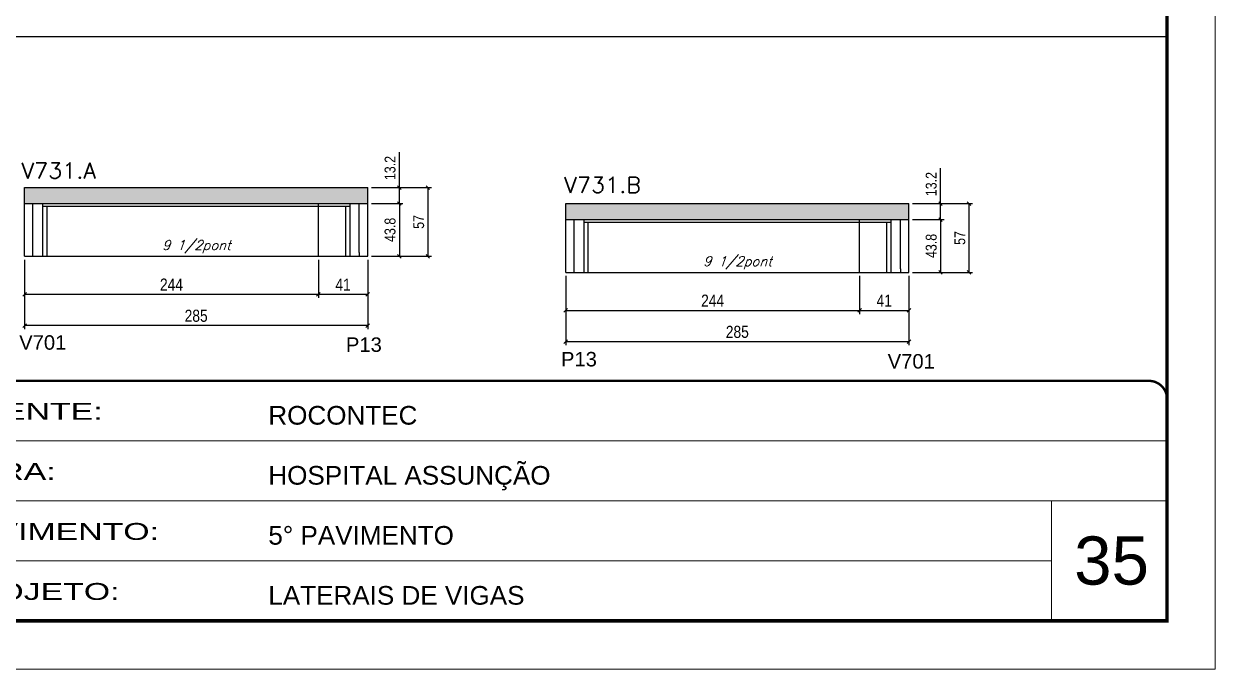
# Model space of a CAD drawing. Extents: x -20960 to -5926, y -2106 to 21915.
# Drawn here: x -8541 to -7552, y 11677 to 12212 of the extents above; entities that cross this region are included whole.
import ezdxf

# ---------------------------------------------------------------- set-up
doc = ezdxf.new("R2010")
doc.units = 0
doc.linetypes.add('CONTINUO', pattern=[0])
doc.linetypes.add('DASHED', pattern=[0.75, 0.5, -0.25])
for name, color, linetype in [('5', 5, 'Continuous'), ('COTA', 241, 'Continuous'), ('Painéis', 200, 'Continuous'), ('SARR_2.2x7', 40, 'Continuous'), ('SARR_3.5x7', 81, 'Continuous'), ('texto', 7, 'Continuous')]:
    doc.layers.add(name, color=color, linetype=linetype)
for name, color, linetype, lineweight in [('CARIMBO', 255, 'Continuous', 9), ('Folhas', 255, 'Continuous', 9), ('SARRAFO DE PRESSAO', 251, 'DASHED', 9), ('Texto Seção', 7, 'Continuous', 15)]:
    doc.layers.add(name, color=color, linetype=linetype, lineweight=lineweight)
doc.styles.add('ARIAL', font='arial.ttf')
doc.styles.add('COTA TECNICA', font='techl___.ttf', dxfattribs={"height": 10})
doc.styles.add('COTA TECNICA-50', font='techl___.ttf', dxfattribs={"height": 9})
doc.styles.add('REGUA-120', font='ROMANS.shx', dxfattribs={"height": 15})
doc.styles.add('Romans', font='romans.shx')
doc.styles.get("Standard").update_dxf_attribs({"font": 'arial.ttf'})
doc.styles.add('Tecnologia', font='')
doc.styles.get('Tecnologia').set_extended_font_data('Forgotten Futurist')
doc.dimstyles.new('COTA PAINEL-50', dxfattribs={"dimtxt": 9, "dimasz": 3, "dimexe": 3, "dimexo": 3, "dimgap": 3, "dimtad": 1, "dimdec": 1, "dimzin": 12, "dimdsep": 46, "dimtxsty": 'COTA TECNICA-50', "dimblk1": 'OBLIQUE', "dimblk2": 'OBLIQUE', "dimsah": 1, "dimcen": 0.9, "dimclrd": 4, "dimclre": 4, "dimclrt": 240, "dimadec": 1, "dimazin": 3, "dimtfac": 1, "dimtdec": 1, "dimtmove": 0, "dimatfit": 3, "dimfxl": 1, "dimtolj": 1, "dimtzin": 12, "dimarcsym": 0})
doc.dimstyles.new('PAINEL', dxfattribs={"dimtxt": 10, "dimasz": 3, "dimexe": 3, "dimexo": 3, "dimgap": 3, "dimtad": 1, "dimdec": 1, "dimzin": 12, "dimdsep": 46, "dimtxsty": 'COTA TECNICA', "dimblk1": 'OBLIQUE', "dimblk2": 'OBLIQUE', "dimsah": 1, "dimcen": 0.9, "dimclrd": 4, "dimclre": 4, "dimclrt": 240, "dimadec": 1, "dimazin": 3, "dimtfac": 1, "dimtdec": 1, "dimtmove": 0, "dimatfit": 3, "dimfxl": 1, "dimtolj": 1, "dimtzin": 12, "dimarcsym": 0})

# ---------------------------------------------------------------- blocks, each defined once
blk = doc.blocks.new('9999999999')
at = {"color": 30, "linetype": 'CONTINUO'}
for p, q in [((98564.56, 34379.64), (99583.98, 34379.64)), ((98564.56, 34329.83), (99487.98, 34329.83)), ((99583.98, 34329.83), (99487.98, 34329.83)), ((99487.98, 34329.83), (99487.98, 34230.21)), ((98564.56, 34280.02), (99487.98, 34280.02))]:
    blk.add_line(p, q, dxfattribs=at)
at = {"color": 30, "linetype": 'CONTINUO', "const_width": 2}
blk.add_lwpolyline([(99583.98, 34230.21), (99583.98, 34414.45, 0.414214), (99568.98, 34429.45), (98228.98, 34429.45, 0.414214), (98213.98, 34414.45), (98213.98, 34245.21, 0.414214), (98228.98, 34230.21), (99583.98, 34230.21)], format="xyb", dxfattribs=at)
at = {"layer": 'Folhas'}
blk.add_lwpolyline([(98138.98, 34190.21), (99623.98, 34190.21), (99623.98, 35240.21), (98138.98, 35240.21)], close=True, dxfattribs=at)
at = {"layer": 'Folhas', "color": 30, "const_width": 3}
blk.add_lwpolyline([(98213.98, 34230.21), (99583.98, 34230.21), (99583.98, 35200.21), (98213.98, 35200.21)], close=True, dxfattribs=at)
at = {"color": 7, "linetype": 'Continuous', "ltscale": 5, "style": 'ARIAL'}
for s, height, p in [('ROCONTEC', 15.483, (98837.68, 34393.13)), ('HOSPITAL ASSUNÇÃO', 15.4829, (98837.68, 34343.32)), ('5° PAVIMENTO', 15.4829, (98837.68, 34293.51)), ('LATERAIS DE VIGAS', 15.4829, (98837.68, 34243.7))]:
    blk.add_text(s, height=height, dxfattribs=at).set_placement(p)
at = {"layer": 'Folhas', "color": 7, "style": 'Tecnologia', "width": 1.5}
for s, p in [('CLIENTE:', (98573.65, 34397.17)), ('OBRA:', (98573.65, 34347.31)), ('PAVIMENTO:', (98573.65, 34297.5)), ('PROJETO:', (98573.65, 34247.69))]:
    blk.add_text(s, height=14, dxfattribs=at).set_placement(p)
blk = doc.blocks.new('_Oblique')
at = {"color": 0, "linetype": 'ByBlock', "lineweight": -2}
blk.add_line((-0.5, -0.5), (0.5, 0.5), dxfattribs=at)
blk = doc.blocks.new('*D1184')
at = {"layer": 'COTA', "color": 4, "lineweight": -2, "ltscale": 25, "transparency": 16777216}
for p, q in [((-8540.76, 12016.42), (-8540.76, 11958.85)), ((-8255.76, 12016.42), (-8255.76, 11958.85)), ((-8255.76, 11961.85), (-8540.76, 11961.85))]:
    blk.add_line(p, q, dxfattribs=at)
at = {"layer": 'Defpoints', "color": 0, "ltscale": 25, "transparency": 16777216}
for p in [(-8540.76, 12019.42), (-8255.76, 12019.42), (-8540.76, 11961.85)]:
    blk.add_point(p, dxfattribs=at)
at = {"layer": 'COTA', "color": 4, "lineweight": -2, "ltscale": 25, "transparency": 16777216, "xscale": 3, "yscale": 3, "zscale": 3, "rotation": 180}
blk.add_blockref('_Oblique', (-8540.76, 11961.85), dxfattribs=at)
at = {"layer": 'COTA', "color": 4, "lineweight": -2, "ltscale": 25, "transparency": 16777216, "xscale": 3, "yscale": 3, "zscale": 3}
blk.add_blockref('_Oblique', (-8255.76, 11961.85), dxfattribs=at)
at = {"layer": 'COTA', "color": 240, "ltscale": 25, "transparency": 16777216, "insert": (-8398.26, 11969.98), "char_height": 10, "attachment_point": 5, "style": 'COTA TECNICA'}
blk.add_mtext('\\A1;285', dxfattribs=at)
blk = doc.blocks.new('*D1159')
at = {"layer": 'COTA', "color": 4, "lineweight": -2, "ltscale": 25, "transparency": 16777216}
for p, q in [((-8540.76, 12016.42), (-8540.76, 11984.84)), ((-8296.76, 12016.42), (-8296.76, 11984.84)), ((-8540.76, 11987.84), (-8296.76, 11987.84))]:
    blk.add_line(p, q, dxfattribs=at)
at = {"layer": 'Defpoints', "color": 0, "ltscale": 25, "transparency": 16777216}
for p in [(-8540.76, 12019.42), (-8296.76, 12019.42), (-8296.76, 11987.84)]:
    blk.add_point(p, dxfattribs=at)
at = {"layer": 'COTA', "color": 4, "lineweight": -2, "ltscale": 25, "transparency": 16777216, "xscale": 3, "yscale": 3, "zscale": 3, "rotation": 180}
blk.add_blockref('_Oblique', (-8540.76, 11987.84), dxfattribs=at)
at = {"layer": 'COTA', "color": 4, "lineweight": -2, "ltscale": 25, "transparency": 16777216, "xscale": 3, "yscale": 3, "zscale": 3}
blk.add_blockref('_Oblique', (-8296.76, 11987.84), dxfattribs=at)
at = {"layer": 'COTA', "color": 240, "ltscale": 25, "transparency": 16777216, "insert": (-8418.76, 11995.91), "char_height": 10, "attachment_point": 5, "style": 'COTA TECNICA'}
blk.add_mtext('\\A1;244', dxfattribs=at)
blk = doc.blocks.new('*D1160')
at = {"layer": 'COTA', "color": 4, "lineweight": -2, "ltscale": 25, "transparency": 16777216}
for p, q in [((-8296.76, 12016.42), (-8296.76, 11984.84)), ((-8255.76, 12016.42), (-8255.76, 11984.84)), ((-8296.76, 11987.84), (-8255.76, 11987.84))]:
    blk.add_line(p, q, dxfattribs=at)
at = {"layer": 'Defpoints', "color": 0, "ltscale": 25, "transparency": 16777216}
for p in [(-8296.76, 12019.42), (-8255.76, 12019.42), (-8255.76, 11987.84)]:
    blk.add_point(p, dxfattribs=at)
at = {"layer": 'COTA', "color": 4, "lineweight": -2, "ltscale": 25, "transparency": 16777216, "xscale": 3, "yscale": 3, "zscale": 3, "rotation": 180}
blk.add_blockref('_Oblique', (-8296.76, 11987.84), dxfattribs=at)
at = {"layer": 'COTA', "color": 4, "lineweight": -2, "ltscale": 25, "transparency": 16777216, "xscale": 3, "yscale": 3, "zscale": 3}
blk.add_blockref('_Oblique', (-8255.76, 11987.84), dxfattribs=at)
at = {"layer": 'COTA', "color": 240, "ltscale": 25, "transparency": 16777216, "insert": (-8276.26, 11995.91), "char_height": 10, "attachment_point": 5, "style": 'COTA TECNICA'}
blk.add_mtext('\\A1;41', dxfattribs=at)
blk = doc.blocks.new('*D1187')
at = {"layer": 'COTA', "color": 4, "lineweight": -2, "transparency": 16777216}
for p, q in [((-8252.76, 12063.22), (-8226.49, 12063.22)), ((-8229.49, 12063.22), (-8229.49, 12019.42)), ((-8252.76, 12019.42), (-8226.49, 12019.42))]:
    blk.add_line(p, q, dxfattribs=at)
at = {"layer": 'Defpoints', "color": 0, "transparency": 16777216}
for p in [(-8255.76, 12063.22), (-8255.76, 12019.42), (-8229.49, 12019.42)]:
    blk.add_point(p, dxfattribs=at)
at = {"layer": 'COTA', "color": 4, "lineweight": -2, "transparency": 16777216, "xscale": 3, "yscale": 3, "zscale": 3}
for p, rotation in [((-8229.49, 12063.22), 90), ((-8229.49, 12019.42), 270)]:
    blk.add_blockref('_Oblique', p, dxfattribs=dict(at, rotation=rotation))
at = {"layer": 'COTA', "color": 240, "transparency": 16777216, "insert": (-8237.2, 12041.32), "char_height": 9, "attachment_point": 5, "rotation": 90, "style": 'COTA TECNICA-50'}
blk.add_mtext('\\A1;43.8', dxfattribs=at)
blk = doc.blocks.new('*D1188')
at = {"layer": 'COTA', "color": 4, "lineweight": -2, "transparency": 16777216}
for p, q in [((-8229.49, 12076.42), (-8229.49, 12105.88)), ((-8252.76, 12076.42), (-8226.49, 12076.42)), ((-8229.49, 12063.22), (-8229.49, 12076.42)), ((-8252.76, 12063.22), (-8226.49, 12063.22))]:
    blk.add_line(p, q, dxfattribs=at)
at = {"layer": 'Defpoints', "color": 0, "transparency": 16777216}
for p in [(-8255.76, 12076.42), (-8229.49, 12076.42), (-8255.76, 12063.22)]:
    blk.add_point(p, dxfattribs=at)
at = {"layer": 'COTA', "color": 4, "lineweight": -2, "transparency": 16777216, "xscale": 3, "yscale": 3, "zscale": 3}
for p, rotation in [((-8229.49, 12076.42), 90), ((-8229.49, 12063.22), 270)]:
    blk.add_blockref('_Oblique', p, dxfattribs=dict(at, rotation=rotation))
at = {"layer": 'COTA', "color": 240, "transparency": 16777216, "insert": (-8237.18, 12092.65), "char_height": 9, "attachment_point": 5, "rotation": 90, "style": 'COTA TECNICA-50'}
blk.add_mtext('\\A1;13.2', dxfattribs=at)
blk = doc.blocks.new('*D1189')
at = {"layer": 'COTA', "color": 4, "lineweight": -2, "transparency": 16777216}
for p, q in [((-8252.76, 12076.42), (-8202.84, 12076.42)), ((-8205.84, 12076.42), (-8205.84, 12019.42)), ((-8252.76, 12019.42), (-8202.84, 12019.42))]:
    blk.add_line(p, q, dxfattribs=at)
at = {"layer": 'Defpoints', "color": 0, "transparency": 16777216}
for p in [(-8255.76, 12076.42), (-8255.76, 12019.42), (-8205.84, 12019.42)]:
    blk.add_point(p, dxfattribs=at)
at = {"layer": 'COTA', "color": 4, "lineweight": -2, "transparency": 16777216, "xscale": 3, "yscale": 3, "zscale": 3}
for p, rotation in [((-8205.84, 12076.42), 90), ((-8205.84, 12019.42), 270)]:
    blk.add_blockref('_Oblique', p, dxfattribs=dict(at, rotation=rotation))
at = {"layer": 'COTA', "color": 240, "transparency": 16777216, "insert": (-8213.44, 12047.92), "char_height": 9, "attachment_point": 5, "rotation": 90, "style": 'COTA TECNICA-50'}
blk.add_mtext('\\A1;57', dxfattribs=at)
blk = doc.blocks.new('*D1190')
at = {"layer": 'COTA', "color": 4, "lineweight": -2, "ltscale": 25, "transparency": 16777216}
for p, q in [((-8091.35, 12003.08), (-8091.35, 11945.51)), ((-7806.35, 12003.08), (-7806.35, 11945.51)), ((-7806.35, 11948.51), (-8091.35, 11948.51))]:
    blk.add_line(p, q, dxfattribs=at)
at = {"layer": 'Defpoints', "color": 0, "ltscale": 25, "transparency": 16777216}
for p in [(-8091.35, 12006.08), (-7806.35, 12006.08), (-8091.35, 11948.51)]:
    blk.add_point(p, dxfattribs=at)
at = {"layer": 'COTA', "color": 4, "lineweight": -2, "ltscale": 25, "transparency": 16777216, "xscale": 3, "yscale": 3, "zscale": 3, "rotation": 180}
blk.add_blockref('_Oblique', (-8091.35, 11948.51), dxfattribs=at)
at = {"layer": 'COTA', "color": 4, "lineweight": -2, "ltscale": 25, "transparency": 16777216, "xscale": 3, "yscale": 3, "zscale": 3}
blk.add_blockref('_Oblique', (-7806.35, 11948.51), dxfattribs=at)
at = {"layer": 'COTA', "color": 240, "ltscale": 25, "transparency": 16777216, "insert": (-7948.85, 11956.64), "char_height": 10, "attachment_point": 5, "style": 'COTA TECNICA'}
blk.add_mtext('\\A1;285', dxfattribs=at)
blk = doc.blocks.new('*D1162')
at = {"layer": 'COTA', "color": 4, "lineweight": -2, "ltscale": 25, "transparency": 16777216}
for p, q in [((-8091.35, 12003.08), (-8091.35, 11971.5)), ((-7847.35, 12003.08), (-7847.35, 11971.5)), ((-8091.35, 11974.5), (-7847.35, 11974.5))]:
    blk.add_line(p, q, dxfattribs=at)
at = {"layer": 'Defpoints', "color": 0, "ltscale": 25, "transparency": 16777216}
for p in [(-8091.35, 12006.08), (-7847.35, 12006.08), (-7847.35, 11974.5)]:
    blk.add_point(p, dxfattribs=at)
at = {"layer": 'COTA', "color": 4, "lineweight": -2, "ltscale": 25, "transparency": 16777216, "xscale": 3, "yscale": 3, "zscale": 3, "rotation": 180}
blk.add_blockref('_Oblique', (-8091.35, 11974.5), dxfattribs=at)
at = {"layer": 'COTA', "color": 4, "lineweight": -2, "ltscale": 25, "transparency": 16777216, "xscale": 3, "yscale": 3, "zscale": 3}
blk.add_blockref('_Oblique', (-7847.35, 11974.5), dxfattribs=at)
at = {"layer": 'COTA', "color": 240, "ltscale": 25, "transparency": 16777216, "insert": (-7969.35, 11982.57), "char_height": 10, "attachment_point": 5, "style": 'COTA TECNICA'}
blk.add_mtext('\\A1;244', dxfattribs=at)
blk = doc.blocks.new('*D1163')
at = {"layer": 'COTA', "color": 4, "lineweight": -2, "ltscale": 25, "transparency": 16777216}
for p, q in [((-7847.35, 12003.08), (-7847.35, 11971.5)), ((-7806.35, 12003.08), (-7806.35, 11971.5)), ((-7847.35, 11974.5), (-7806.35, 11974.5))]:
    blk.add_line(p, q, dxfattribs=at)
at = {"layer": 'Defpoints', "color": 0, "ltscale": 25, "transparency": 16777216}
for p in [(-7847.35, 12006.08), (-7806.35, 12006.08), (-7806.35, 11974.5)]:
    blk.add_point(p, dxfattribs=at)
at = {"layer": 'COTA', "color": 4, "lineweight": -2, "ltscale": 25, "transparency": 16777216, "xscale": 3, "yscale": 3, "zscale": 3, "rotation": 180}
blk.add_blockref('_Oblique', (-7847.35, 11974.5), dxfattribs=at)
at = {"layer": 'COTA', "color": 4, "lineweight": -2, "ltscale": 25, "transparency": 16777216, "xscale": 3, "yscale": 3, "zscale": 3}
blk.add_blockref('_Oblique', (-7806.35, 11974.5), dxfattribs=at)
at = {"layer": 'COTA', "color": 240, "ltscale": 25, "transparency": 16777216, "insert": (-7826.85, 11982.57), "char_height": 10, "attachment_point": 5, "style": 'COTA TECNICA'}
blk.add_mtext('\\A1;41', dxfattribs=at)
blk = doc.blocks.new('*D1191')
at = {"layer": 'COTA', "color": 4, "lineweight": -2, "transparency": 16777216}
for p, q in [((-7803.35, 12049.88), (-7777.09, 12049.88)), ((-7780.09, 12049.88), (-7780.09, 12006.08)), ((-7803.35, 12006.08), (-7777.09, 12006.08))]:
    blk.add_line(p, q, dxfattribs=at)
at = {"layer": 'Defpoints', "color": 0, "transparency": 16777216}
for p in [(-7806.35, 12049.88), (-7806.35, 12006.08), (-7780.09, 12006.08)]:
    blk.add_point(p, dxfattribs=at)
at = {"layer": 'COTA', "color": 4, "lineweight": -2, "transparency": 16777216, "xscale": 3, "yscale": 3, "zscale": 3}
for p, rotation in [((-7780.09, 12049.88), 90), ((-7780.09, 12006.08), 270)]:
    blk.add_blockref('_Oblique', p, dxfattribs=dict(at, rotation=rotation))
at = {"layer": 'COTA', "color": 240, "transparency": 16777216, "insert": (-7787.8, 12027.98), "char_height": 9, "attachment_point": 5, "rotation": 90, "style": 'COTA TECNICA-50'}
blk.add_mtext('\\A1;43.8', dxfattribs=at)
blk = doc.blocks.new('*D1192')
at = {"layer": 'COTA', "color": 4, "lineweight": -2, "transparency": 16777216}
for p, q in [((-7780.09, 12063.08), (-7780.09, 12092.54)), ((-7803.35, 12063.08), (-7777.09, 12063.08)), ((-7780.09, 12049.88), (-7780.09, 12063.08)), ((-7803.35, 12049.88), (-7777.09, 12049.88))]:
    blk.add_line(p, q, dxfattribs=at)
at = {"layer": 'Defpoints', "color": 0, "transparency": 16777216}
for p in [(-7806.35, 12063.08), (-7780.09, 12063.08), (-7806.35, 12049.88)]:
    blk.add_point(p, dxfattribs=at)
at = {"layer": 'COTA', "color": 4, "lineweight": -2, "transparency": 16777216, "xscale": 3, "yscale": 3, "zscale": 3}
for p, rotation in [((-7780.09, 12063.08), 90), ((-7780.09, 12049.88), 270)]:
    blk.add_blockref('_Oblique', p, dxfattribs=dict(at, rotation=rotation))
at = {"layer": 'COTA', "color": 240, "transparency": 16777216, "insert": (-7787.78, 12079.31), "char_height": 9, "attachment_point": 5, "rotation": 90, "style": 'COTA TECNICA-50'}
blk.add_mtext('\\A1;13.2', dxfattribs=at)
blk = doc.blocks.new('*D1193')
at = {"layer": 'COTA', "color": 4, "lineweight": -2, "transparency": 16777216}
for p, q in [((-7803.35, 12063.08), (-7753.44, 12063.08)), ((-7756.44, 12063.08), (-7756.44, 12006.08)), ((-7803.35, 12006.08), (-7753.44, 12006.08))]:
    blk.add_line(p, q, dxfattribs=at)
at = {"layer": 'Defpoints', "color": 0, "transparency": 16777216}
for p in [(-7806.35, 12063.08), (-7806.35, 12006.08), (-7756.44, 12006.08)]:
    blk.add_point(p, dxfattribs=at)
at = {"layer": 'COTA', "color": 4, "lineweight": -2, "transparency": 16777216, "xscale": 3, "yscale": 3, "zscale": 3}
for p, rotation in [((-7756.44, 12063.08), 90), ((-7756.44, 12006.08), 270)]:
    blk.add_blockref('_Oblique', p, dxfattribs=dict(at, rotation=rotation))
at = {"layer": 'COTA', "color": 240, "transparency": 16777216, "insert": (-7764.04, 12034.58), "char_height": 9, "attachment_point": 5, "rotation": 90, "style": 'COTA TECNICA-50'}
blk.add_mtext('\\A1;57', dxfattribs=at)

msp = doc.modelspace()

# ---------------------------------------------------------------- hatches: boundary and pattern name
at = {"layer": 'COTA', "linetype": 'ByBlock'}
h = msp.add_hatch(dxfattribs=at)
h.set_pattern_fill('AR-CONC', color=256, scale=0.03)
h.set_pattern_definition([(50, (-149351.292, -13076.2014), (5.46554007, -0.47817257), [0.5715, -6.2865]), (355, (-149351.292, -13076.2014), (-1.05730264, 5.73170536), [0.4572, -5.02921753]), (100.4514447, (-149350.8365, -13076.2413), (4.40823741, 5.25353256), [0.48570026, -5.34270734]), (46.1842, (-149351.292, -13074.6774), (8.13237123, -1.26126984), [0.85725, -9.42975]), (96.6355576, (-149350.614, -13074.7825), (7.122124, 7.42278374), [0.7285507, -8.01406824]), (351.184151, (-149351.292, -13074.6774), (7.122124, 7.42278374), [0.685799, -7.54379196]), (21, (-149350.53, -13075.0584), (4.54843174, -3.06795595), [0.5715, -6.2865]), (326, (-149350.53, -13075.0584), (1.85406085, 5.52563898), [0.4572, -5.0292]), (71.451445, (-149350.151, -13075.314), (6.40249258, 2.45768307), [0.48570026, -5.34269813]), (37.5, (-149351.292, -13076.2014), (0.092658098, 2.536651166), [0, -4.96824, 0, -5.1054, 0, -5.04825]), (7.5, (-149351.292, -13076.2014), (2.004589875, 3.005417245), [0, -2.91084, 0, -4.85394, 0, -1.92405]), (327.5, (-149352.9912, -13076.2014), (4.067717855, -0.17186232), [0, -1.905, 0, -5.9436, 0, -7.8867]), (317.5, (-149353.7532, -13076.2014), (4.44387544, 0.76279473), [0, -2.4765, 0, -3.94716, 0, -5.6007])])
h.paths.add_polyline_path([(-8255.76, 12063.22), (-8255.76, 12076.42), (-8540.76, 12076.42), (-8540.76, 12063.22)])
h = msp.add_hatch(dxfattribs=at)
h.set_pattern_fill('AR-CONC', color=256, scale=0.03)
h.set_pattern_definition([(50, (-148901.891, -13089.5433), (5.46554007, -0.47817257), [0.5715, -6.2865]), (355, (-148901.891, -13089.543), (-1.05730264, 5.73170536), [0.4572, -5.02921753]), (100.4514447, (-148901.4355, -13089.583), (4.40823741, 5.25353256), [0.48570026, -5.34270734]), (46.1842, (-148901.891, -13088.019), (8.13237123, -1.26126984), [0.85725, -9.42975]), (96.6355576, (-148901.213, -13088.124), (7.122124, 7.42278374), [0.7285507, -8.01406824]), (351.184151, (-148901.891, -13088.019), (7.122124, 7.42278374), [0.685799, -7.54379196]), (21, (-148901.129, -13088.4003), (4.54843174, -3.06795595), [0.5715, -6.2865]), (326, (-148901.129, -13088.4), (1.85406085, 5.52563898), [0.4572, -5.0292]), (71.451445, (-148900.75, -13088.656), (6.40249258, 2.45768307), [0.48570026, -5.34269813]), (37.5, (-148901.891, -13089.5433), (0.092658098, 2.536651166), [0, -4.96824, 0, -5.1054, 0, -5.04825]), (7.5, (-148901.891, -13089.5433), (2.004589875, 3.005417245), [0, -2.91084, 0, -4.85394, 0, -1.92405]), (327.5, (-148903.5902, -13089.5433), (4.067717855, -0.17186232), [0, -1.905, 0, -5.9436, 0, -7.8867]), (317.5, (-148904.3522, -13089.5433), (4.44387544, 0.76279473), [0, -2.4765, 0, -3.94716, 0, -5.6007])])
h.paths.add_polyline_path([(-7806.35, 12049.88), (-7806.35, 12063.08), (-8091.35, 12063.08), (-8091.35, 12049.88)])

# ---------------------------------------------------------------- linework, layer by layer
for p, q in [((-8962, 12201.79), (-7592, 12201.79)), ((-8540.76, 12076.42), (-8255.76, 12076.42)), ((-8540.76, 12063.22), (-8540.76, 12076.42)), ((-8255.76, 12063.22), (-8255.76, 12076.42)), ((-8091.35, 12063.08), (-7806.35, 12063.08)), ((-8091.35, 12049.88), (-8091.35, 12063.08)), ((-7806.35, 12049.88), (-7806.35, 12063.08))]:
    msp.add_line(p, q, dxfattribs=at)
at = {"layer": 'Painéis'}
for p, q in [((-8540.76, 12063.22), (-8255.76, 12063.22)), ((-8091.35, 12049.88), (-7806.35, 12049.88)), ((-8540.76, 12019.42), (-8255.76, 12019.42)), ((-8091.35, 12006.08), (-7806.35, 12006.08))]:
    msp.add_line(p, q, dxfattribs=at)
at = {"layer": 'Painéis', "ltscale": 25}
for p, q in [((-8540.76, 12019.42), (-8540.76, 12063.22)), ((-8296.76, 12019.42), (-8296.76, 12063.22)), ((-8255.76, 12019.42), (-8255.76, 12063.22)), ((-8091.35, 12006.08), (-8091.35, 12049.88)), ((-7847.35, 12006.08), (-7847.35, 12049.88)), ((-7806.35, 12006.08), (-7806.35, 12049.88))]:
    msp.add_line(p, q, dxfattribs=at)
at = {"layer": 'SARR_2.2x7', "linetype": 'Continuous'}
for p, q in [((-8533.76, 12019.42), (-8533.76, 12063.22)), ((-8525.76, 12061.02), (-8270.76, 12061.02)), ((-8262.76, 12022.42), (-8262.76, 12063.22)), ((-8084.35, 12006.08), (-8084.35, 12049.88)), ((-8076.35, 12047.68), (-7821.35, 12047.68)), ((-7813.35, 12009.08), (-7813.35, 12049.88)), ((-8262.76, 12022.42), (-8262.76, 12019.42)), ((-7813.35, 12009.08), (-7813.35, 12006.08))]:
    msp.add_line(p, q, dxfattribs=at)
at = {"layer": 'SARR_3.5x7'}
for p, q in [((-8525.76, 12063.22), (-8525.76, 12019.42)), ((-8522.26, 12061.02), (-8522.26, 12019.42)), ((-8274.26, 12061.02), (-8274.26, 12019.42)), ((-8270.76, 12063.22), (-8270.76, 12019.42)), ((-8525.76, 12050.22), (-8525.76, 12019.42)), ((-8522.26, 12048.02), (-8522.26, 12019.42)), ((-8076.35, 12049.88), (-8076.35, 12006.08)), ((-8072.85, 12047.68), (-8072.85, 12006.08)), ((-7824.85, 12047.68), (-7824.85, 12006.08)), ((-7821.35, 12049.88), (-7821.35, 12006.08)), ((-8076.35, 12036.88), (-8076.35, 12006.08)), ((-8072.85, 12034.68), (-8072.85, 12006.08))]:
    msp.add_line(p, q, dxfattribs=at)

# ---------------------------------------------------------------- block references
at = {"layer": 'SARRAFO DE PRESSAO', "color": 6, "linetype": 'ByBlock'}
msp.add_blockref('9999999999', (-107175.98, -22513.42), dxfattribs=at)

# ---------------------------------------------------------------- texts
at = {"layer": '5', "linetype": 'Continuous'}
for s, p in [('V701', (-8545.22, 11941.87)), ('P13', (-8273.89, 11940.09)), ('P13', (-8095.29, 11928.03)), ('V701', (-7823.95, 11926.25))]:
    msp.add_text(s, height=12, rotation=359.99996, dxfattribs=at).set_placement(p)
at = {"layer": 'CARIMBO', "style": 'ARIAL'}
msp.add_text('35', height=40, dxfattribs=at).set_placement((-7669.14, 11746.93))
at = {"layer": 'texto', "color": 2, "char_height": 8, "attachment_point": 5, "style": 'Romans'}
for insert in [(-8398.07, 12027.35), (-7948.67, 12014)]:
    msp.add_mtext('{\\Q19;\\C256;9 1/2pont}', dxfattribs=dict(at, insert=insert))
at = {"layer": 'Texto Seção', "style": 'REGUA-120', "width": 1.05}
for s, p in [('V731.A', (-8543.42, 12084.03)), ('V731.B', (-8092.58, 12072.14))]:
    msp.add_text(s, height=13, dxfattribs=at).set_placement(p)

# ---------------------------------------------------------------- dimensions: what is measured, and where the dimension line sits
at = {"layer": 'COTA', "color": 1}
for base, p1, p2, picture, middle in [((-8229.49, 12076.42), (-8255.76, 12063.22), (-8255.76, 12076.42), '*D1188', (-8237.18, 12092.65)), ((-7780.09, 12063.08), (-7806.35, 12049.88), (-7806.35, 12063.08), '*D1192', (-7787.78, 12079.31)), ((-8205.84, 12019.42), (-8255.76, 12076.42), (-8255.76, 12019.42), '*D1189', (-8213.44, 12047.92)), ((-8229.49, 12019.42), (-8255.76, 12063.22), (-8255.76, 12019.42), '*D1187', (-8237.2, 12041.32)), ((-7756.44, 12006.08), (-7806.35, 12063.08), (-7806.35, 12006.08), '*D1193', (-7764.04, 12034.58)), ((-7780.09, 12006.08), (-7806.35, 12049.88), (-7806.35, 12006.08), '*D1191', (-7787.8, 12027.98))]:
    dim = msp.add_linear_dim(base=base, p1=p1, p2=p2, angle=90, dimstyle='COTA PAINEL-50', dxfattribs=at)
    dim.commit()
    dim.dimension.update_dxf_attribs({"geometry": picture, "text_midpoint": middle})
at = {"layer": 'COTA', "ltscale": 25}
for base, p1, p2, picture, middle in [((-8540.76, 11961.85), (-8255.76, 12019.42), (-8540.76, 12019.42), '*D1184', (-8398.26, 11969.98)), ((-8296.76, 11987.84), (-8540.76, 12019.42), (-8296.76, 12019.42), '*D1159', (-8418.76, 11995.91)), ((-8091.35, 11948.51), (-7806.35, 12006.08), (-8091.35, 12006.08), '*D1190', (-7948.85, 11956.64)), ((-7847.35, 11974.5), (-8091.35, 12006.08), (-7847.35, 12006.08), '*D1162', (-7969.35, 11982.57))]:
    dim = msp.add_linear_dim(base=base, p1=p1, p2=p2, dimstyle='PAINEL', dxfattribs=at)
    dim.commit()
    dim.dimension.update_dxf_attribs({"geometry": picture, "text_midpoint": middle})
for base, p1, p2, picture, middle in [((-8255.76, 11987.84), (-8296.76, 12019.42), (-8255.76, 12019.42), '*D1160', (-8276.26, 11995.91)), ((-7806.35, 11974.5), (-7847.35, 12006.08), (-7806.35, 12006.08), '*D1163', (-7826.85, 11982.57))]:
    dim = msp.add_linear_dim(base=base, p1=p1, p2=p2, dimstyle='PAINEL', override={"dimtmove": 1}, dxfattribs=at)
    dim.commit()
    dim.dimension.update_dxf_attribs({"geometry": picture, "text_midpoint": middle})

doc.saveas('drawing.dxf')
